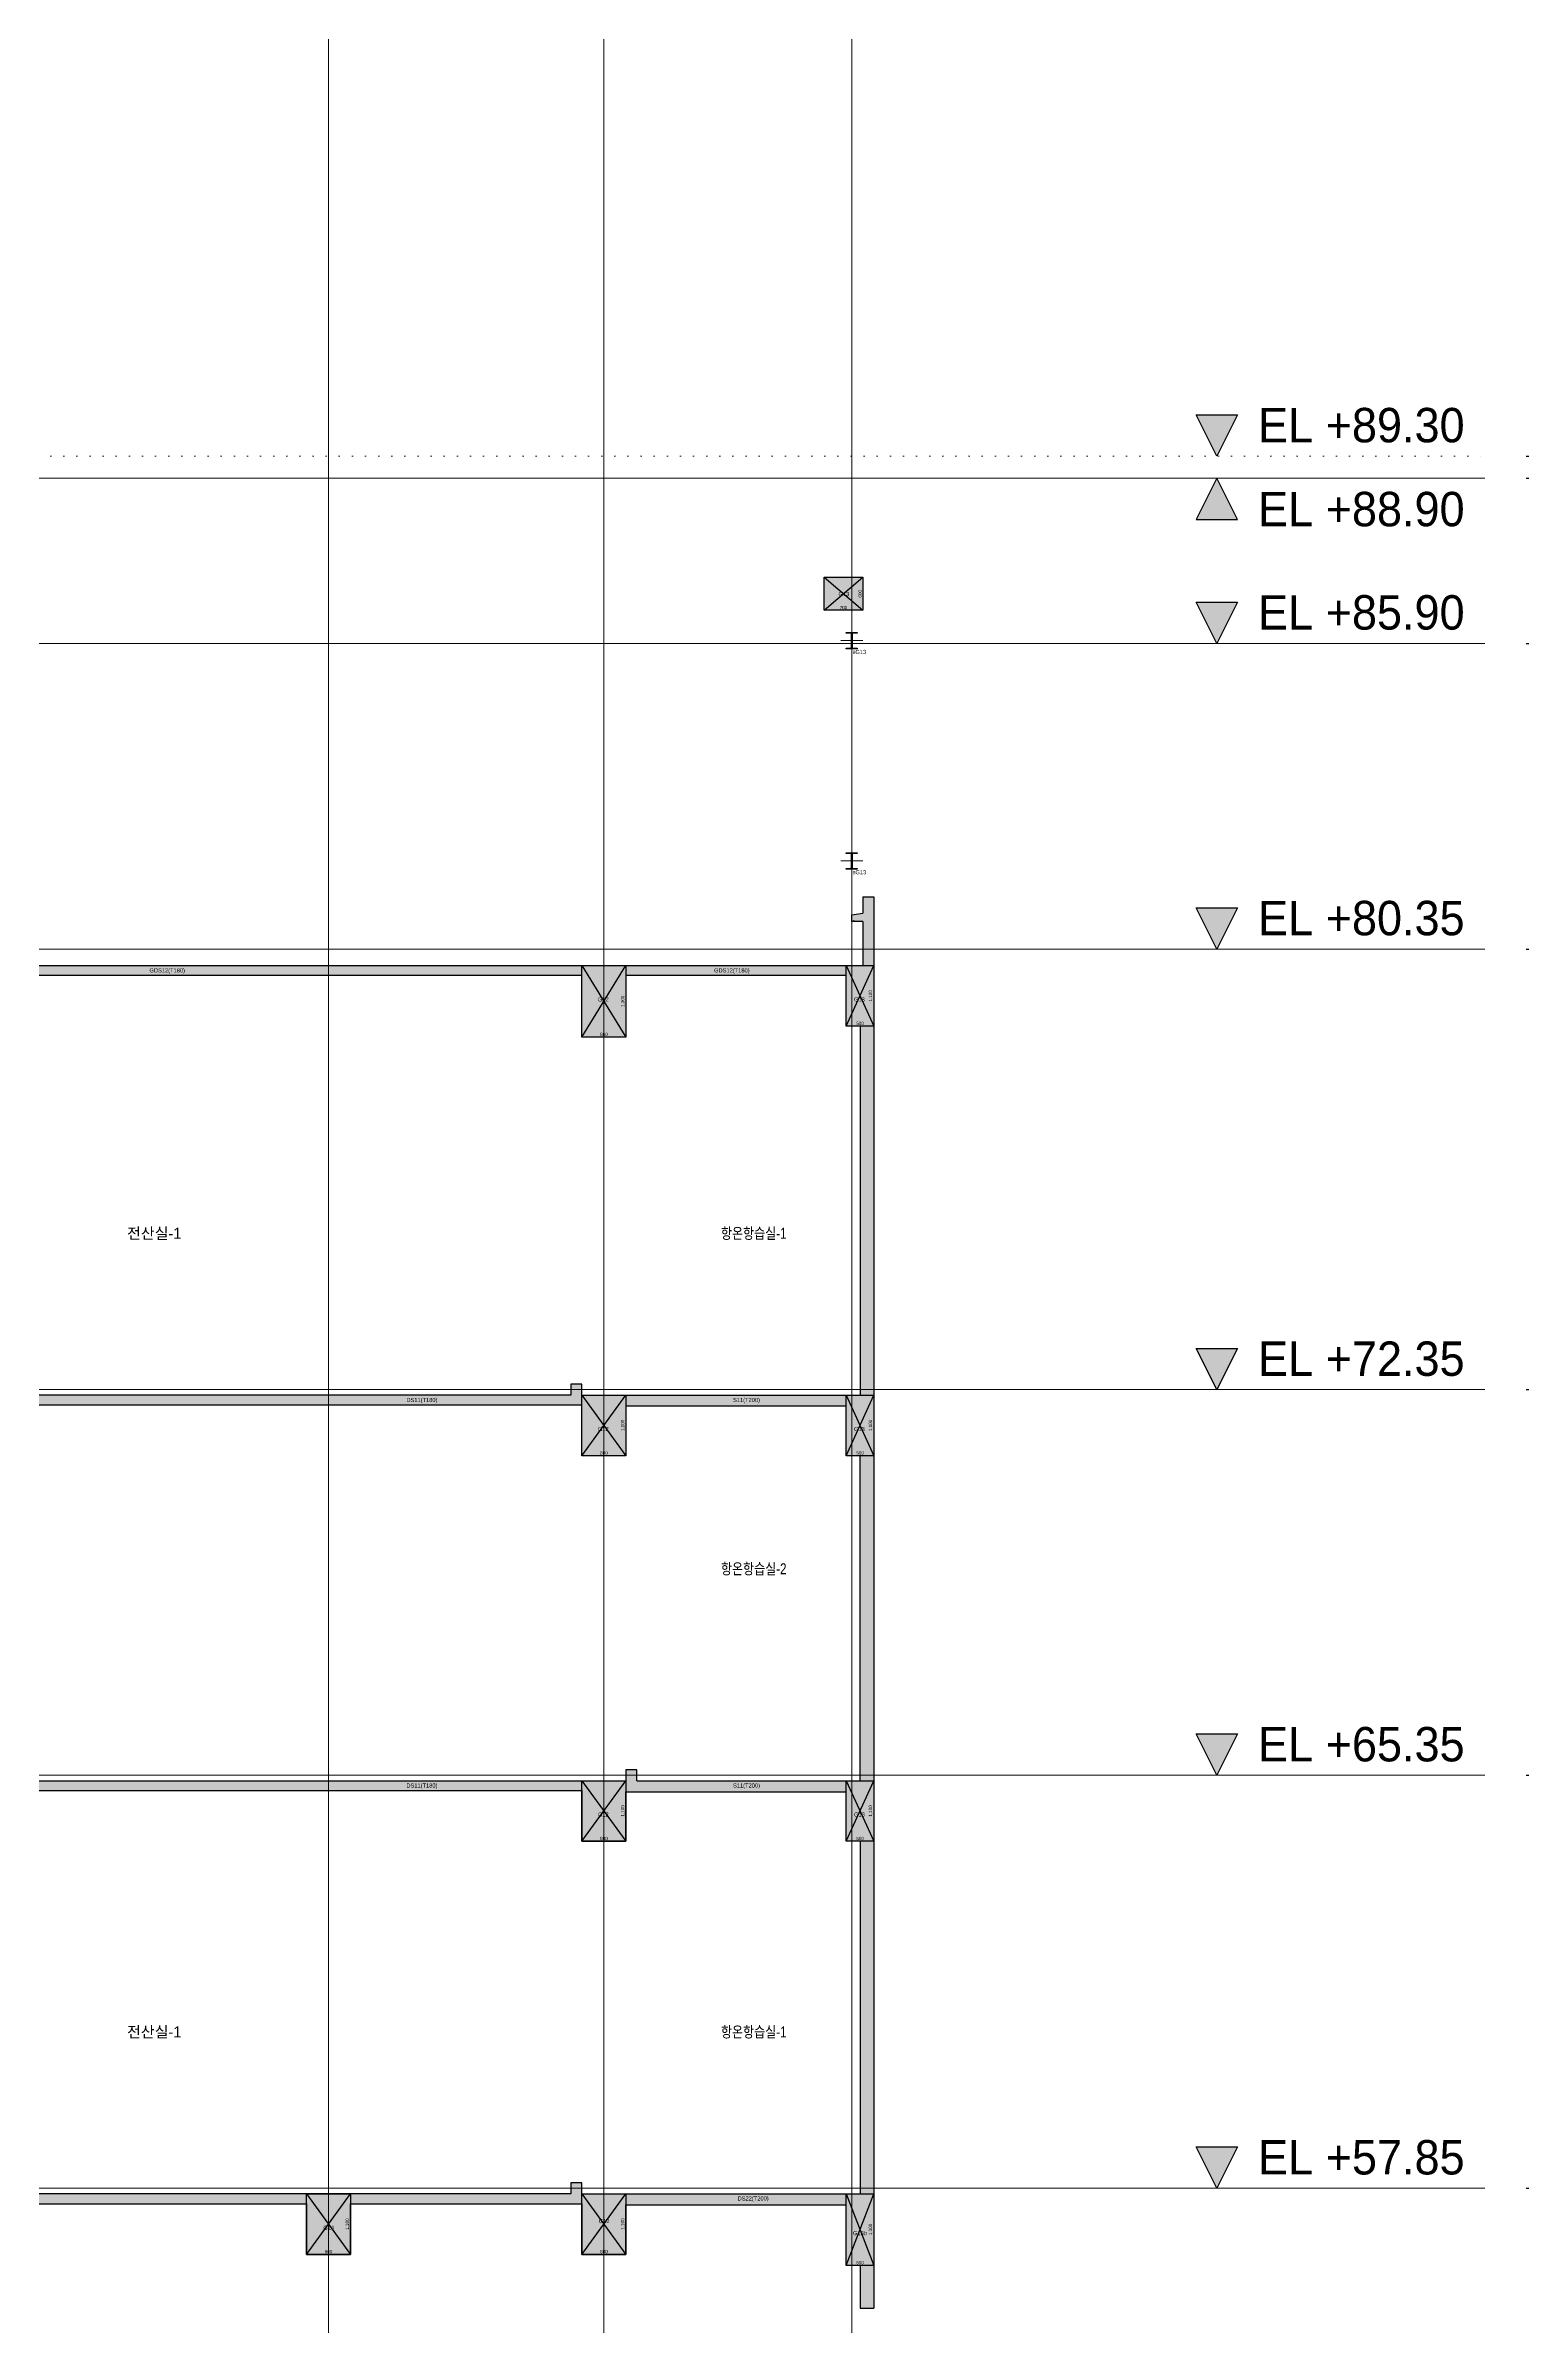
# Model space of a CAD drawing. Header units: millimetres. Extents: x 0 to 841000, y -4805 to 148500.
# Drawn here: x 354751 to 381564, y 50171 to 91582 of the extents above; entities that cross this region are included whole.
import ezdxf
from ezdxf.enums import TextEntityAlignment as Align

# ---------------------------------------------------------------- set-up
doc = ezdxf.new("R2010")
doc.units = ezdxf.units.MM
doc.header["$LTSCALE"] = 250
doc.linetypes.add('DOT', pattern=[6.35, 0, -6.35])
doc.layers.get('Defpoints').update_dxf_attribs({"color": 151})
for name, color, linetype in [('A-CON', 2, 'Continuous'), ('A-DIM', 7, 'Continuous'), ('A-SYM-LEVEL', 7, 'Continuous'), ('S-STEEL', 3, 'Continuous'), ('구조SOLID', 253, 'Continuous')]:
    doc.layers.add(name, color=color, linetype=linetype)
doc.layers.add('AS-HIDLINE', color=205, linetype='Continuous', plot=False)
doc.layers.add('NO-TEXT', color=150, linetype='Continuous', plot=False)
doc.layers.add('CEN', color=1, linetype='Continuous', lineweight=9)
doc.styles.add('Gdim', font='Dotum.ttf')
doc.styles.get("Standard").update_dxf_attribs({"font": 'Dotum.ttf'})
doc.dimstyles.new('G-Xdim', dxfattribs={"dimscale": 30, "dimtxt": 2, "dimasz": 1, "dimexe": 1.2, "dimexo": 1.2, "dimgap": 0, "dimtad": 1, "dimdec": 1, "dimdsep": 46, "dimlunit": 6, "dimtxsty": 'Gdim', "dimcen": 1, "dimse1": 1, "dimse2": 1, "dimsd1": 1, "dimsd2": 1, "dimclrd": 1, "dimclre": 1, "dimclrt": 256, "dimadec": 0, "dimazin": 0, "dimtfac": 1, "dimtdec": 1, "dimtix": 1, "dimtmove": 2, "dimatfit": 1, "dimfxl": 2, "dimtolj": 1, "dimlwd": -1, "dimlwe": -1, "dimarcsym": 0})
doc.dimstyles.new('Gdim250', dxfattribs={"dimscale": 250, "dimtxt": 3, "dimasz": 1.2, "dimexe": 2, "dimexo": 3, "dimgap": 1, "dimtad": 1, "dimdsep": 46, "dimlunit": 6, "dimtxsty": 'Standard', "dimblk1": '_CIDOT', "dimblk2": '_CIDOT', "dimsah": 1, "dimcen": 2.5, "dimdle": 2, "dimclrd": 1, "dimclre": 1, "dimclrt": 3, "dimazin": 2, "dimtfac": 1, "dimtix": 1, "dimtmove": 2, "dimatfit": 3, "dimldrblk": '_CIDOT', "dimfxl": 2, "dimtolj": 1, "dimtzin": 0, "dimarcsym": 0})

# ---------------------------------------------------------------- blocks, each defined once
blk = doc.blocks.new('*D222')
at = {"layer": 'Defpoints', "color": 0, "linetype": 'Continuous', "transparency": 16777216}
for p in [(-200, -1100), (300, -1080), (300, -1100)]:
    blk.add_point(p, dxfattribs=at)
at = {"layer": 'AS-HIDLINE', "linetype": 'Continuous', "transparency": 16777216, "insert": (50, -1050), "char_height": 60, "attachment_point": 5, "style": 'Gdim'}
blk.add_mtext('\\A1;500', dxfattribs=at)
blk = doc.blocks.new('*D223')
at = {"layer": 'Defpoints', "color": 0, "linetype": 'Continuous', "transparency": 16777216}
for p in [(300, 0), (280, 0), (300, -1100)]:
    blk.add_point(p, dxfattribs=at)
at = {"layer": 'AS-HIDLINE', "linetype": 'Continuous', "transparency": 16777216, "insert": (244, -550), "char_height": 60, "attachment_point": 5, "rotation": 90, "style": 'Gdim'}
blk.add_mtext('\\A1;1,100', dxfattribs=at)
blk = doc.blocks.new('*D184')
at = {"layer": 'Defpoints', "color": 0, "linetype": 'Continuous', "transparency": 16777216}
for p in [(-500, -1100), (300, -1080), (300, -1100)]:
    blk.add_point(p, dxfattribs=at)
at = {"layer": 'AS-HIDLINE', "linetype": 'Continuous', "transparency": 16777216, "insert": (-100, -1050), "char_height": 60, "attachment_point": 5, "style": 'Gdim'}
blk.add_mtext('\\A1;800', dxfattribs=at)
blk = doc.blocks.new('*D185')
at = {"layer": 'Defpoints', "color": 0, "linetype": 'Continuous', "transparency": 16777216}
for p in [(300, 0), (280, 0), (300, -1100)]:
    blk.add_point(p, dxfattribs=at)
at = {"layer": 'AS-HIDLINE', "linetype": 'Continuous', "transparency": 16777216, "insert": (244, -550), "char_height": 60, "attachment_point": 5, "rotation": 90, "style": 'Gdim'}
blk.add_mtext('\\A1;1,100', dxfattribs=at)
blk = doc.blocks.new('*D214')
at = {"layer": 'Defpoints', "color": 0, "linetype": 'Continuous', "transparency": 16777216}
for p in [(-200, -1300), (300, -1280), (300, -1300)]:
    blk.add_point(p, dxfattribs=at)
at = {"layer": 'AS-HIDLINE', "linetype": 'Continuous', "transparency": 16777216, "insert": (50, -1250), "char_height": 60, "attachment_point": 5, "style": 'Gdim'}
blk.add_mtext('\\A1;500', dxfattribs=at)
blk = doc.blocks.new('*D215')
at = {"layer": 'Defpoints', "color": 0, "linetype": 'Continuous', "transparency": 16777216}
for p in [(300, 0), (280, 0), (300, -1300)]:
    blk.add_point(p, dxfattribs=at)
at = {"layer": 'AS-HIDLINE', "linetype": 'Continuous', "transparency": 16777216, "insert": (244, -650), "char_height": 60, "attachment_point": 5, "rotation": 90, "style": 'Gdim'}
blk.add_mtext('\\A1;1,300', dxfattribs=at)
blk = doc.blocks.new('*D224')
at = {"layer": 'Defpoints', "color": 0, "linetype": 'Continuous', "transparency": 16777216}
for p in [(-500, -1300), (300, -1280), (300, -1300)]:
    blk.add_point(p, dxfattribs=at)
at = {"layer": 'AS-HIDLINE', "linetype": 'Continuous', "transparency": 16777216, "insert": (-100, -1250), "char_height": 60, "attachment_point": 5, "style": 'Gdim'}
blk.add_mtext('\\A1;800', dxfattribs=at)
blk = doc.blocks.new('*D225')
at = {"layer": 'Defpoints', "color": 0, "linetype": 'Continuous', "transparency": 16777216}
for p in [(300, 0), (280, 0), (300, -1300)]:
    blk.add_point(p, dxfattribs=at)
at = {"layer": 'AS-HIDLINE', "linetype": 'Continuous', "transparency": 16777216, "insert": (244, -650), "char_height": 60, "attachment_point": 5, "rotation": 90, "style": 'Gdim'}
blk.add_mtext('\\A1;1,300', dxfattribs=at)
blk = doc.blocks.new('A$C481fd194')
blk.add_hatch(color=256).paths.add_polyline_path([(375, 750), (-375, 750), (0, 0)])
blk.add_lwpolyline([(0, 0), (-375, 750), (375, 750), (0, 0)])
blk = doc.blocks.new('A$Cabe7c8e7')
at = {"layer": 'A-SYM-LEVEL'}
for p in [(-4868, 49200), (-4868, 45800), (-4868, 40250), (-4868, 32250), (-4868, 25250), (-4868, 17750)]:
    blk.add_blockref('A$C481fd194', p, dxfattribs=at)
at = {"layer": 'A-SYM-LEVEL', "xscale": -1, "rotation": 180}
blk.add_blockref('A$C481fd194', (-4868, 48800), dxfattribs=at)
at = {"layer": 'A-SYM-LEVEL', "style": 'Gdim'}
for s, p in [('EL +89.30', (-4118, 49450)), ('EL +88.90', (-4118, 47926)), ('EL +85.90', (-4118, 46050)), ('EL +80.35', (-4118, 40500)), ('EL +72.35', (-4118, 32500)), ('EL +65.35', (-4118, 25500)), ('EL +57.85', (-4118, 18000))]:
    blk.add_text(s, height=625, dxfattribs=at).set_placement(p)
blk = doc.blocks.new('_CIDOT')
at = {"color": 0, "linetype": 'ByBlock'}
blk.add_line((2, 0), (-1, 0), dxfattribs=at)
at = {"color": 0, "linetype": 'ByBlock', "const_width": 0.5}
blk.add_lwpolyline([(-0.25, 0, 1), (0.25, 0, 1)], format="xyb", close=True, dxfattribs=at)
blk = doc.blocks.new('*D73')
at = {"layer": 'A-DIM', "color": 1, "lineweight": -2, "transparency": 16777216}
for p, q in [((750, 0), (6618, 0)), ((6118, -300), (6118, -48900)), ((750, -49200), (6618, -49200))]:
    blk.add_line(p, q, dxfattribs=at)
at = {"layer": 'Defpoints', "color": 0, "transparency": 16777216}
for p in [(0, 0), (0, -49200), (6118, -49200)]:
    blk.add_point(p, dxfattribs=at)
at = {"layer": 'A-DIM', "color": 1, "lineweight": -2, "transparency": 16777216, "xscale": 299.9999999999998, "yscale": 299.9999999999998, "zscale": 299.9999999999998}
for p, rotation in [((6118, 0), 90), ((6118, -49200), 270)]:
    blk.add_blockref('_CIDOT', p, dxfattribs=dict(at, rotation=rotation))
at = {"layer": 'A-DIM', "color": 3, "transparency": 16777216, "insert": (5420, -24600), "char_height": 750, "attachment_point": 5, "rotation": 90}
blk.add_mtext('\\A1;49,200', dxfattribs=at)
blk = doc.blocks.new('*D74')
at = {"layer": 'A-DIM', "color": 1, "lineweight": -2, "transparency": 16777216}
for p, q in [((750, -31450), (4618, -31450)), ((4118, -40150), (4118, -31750)), ((750, -40450), (4618, -40450))]:
    blk.add_line(p, q, dxfattribs=at)
at = {"layer": 'Defpoints', "color": 0, "transparency": 16777216}
for p in [(0, -31450), (4118, -31450), (0, -40450)]:
    blk.add_point(p, dxfattribs=at)
at = {"layer": 'A-DIM', "color": 1, "lineweight": -2, "transparency": 16777216, "xscale": 299.9999999999998, "yscale": 299.9999999999998, "zscale": 299.9999999999998}
for p, rotation in [((4118, -31450), 90), ((4118, -40450), 270)]:
    blk.add_blockref('_CIDOT', p, dxfattribs=dict(at, rotation=rotation))
at = {"layer": 'A-DIM', "color": 3, "transparency": 16777216, "insert": (3420, -35950), "char_height": 750, "attachment_point": 5, "rotation": 90}
blk.add_mtext('\\A1;9,000', dxfattribs=at)
blk = doc.blocks.new('*D75')
at = {"layer": 'A-DIM', "color": 1, "lineweight": -2, "transparency": 16777216}
for p, q in [((750, -23950), (4618, -23950)), ((4118, -24250), (4118, -31150)), ((750, -31450), (4618, -31450))]:
    blk.add_line(p, q, dxfattribs=at)
at = {"layer": 'Defpoints', "color": 0, "transparency": 16777216}
for p in [(0, -23950), (0, -31450), (4118, -31450)]:
    blk.add_point(p, dxfattribs=at)
at = {"layer": 'A-DIM', "color": 1, "lineweight": -2, "transparency": 16777216, "xscale": 299.9999999999998, "yscale": 299.9999999999998, "zscale": 299.9999999999998}
for p, rotation in [((4118, -23950), 90), ((4118, -31450), 270)]:
    blk.add_blockref('_CIDOT', p, dxfattribs=dict(at, rotation=rotation))
at = {"layer": 'A-DIM', "color": 3, "transparency": 16777216, "insert": (3420, -27700), "char_height": 750, "attachment_point": 5, "rotation": 90}
blk.add_mtext('\\A1;7,500', dxfattribs=at)
blk = doc.blocks.new('*D76')
at = {"layer": 'A-DIM', "color": 1, "lineweight": -2, "transparency": 16777216}
for p, q in [((750, -16950), (4618, -16950)), ((4118, -23650), (4118, -17250)), ((750, -23950), (4618, -23950))]:
    blk.add_line(p, q, dxfattribs=at)
at = {"layer": 'Defpoints', "color": 0, "transparency": 16777216}
for p in [(0, -16950), (4118, -16950), (0, -23950)]:
    blk.add_point(p, dxfattribs=at)
at = {"layer": 'A-DIM', "color": 1, "lineweight": -2, "transparency": 16777216, "xscale": 299.9999999999998, "yscale": 299.9999999999998, "zscale": 299.9999999999998}
for p, rotation in [((4118, -16950), 90), ((4118, -23950), 270)]:
    blk.add_blockref('_CIDOT', p, dxfattribs=dict(at, rotation=rotation))
at = {"layer": 'A-DIM', "color": 3, "transparency": 16777216, "insert": (3420, -20450), "char_height": 750, "attachment_point": 5, "rotation": 90}
blk.add_mtext('\\A1;7,000', dxfattribs=at)
blk = doc.blocks.new('*D77')
at = {"layer": 'A-DIM', "color": 1, "lineweight": -2, "transparency": 16777216}
for p, q in [((750, -8950), (4618, -8950)), ((4118, -9250), (4118, -16650)), ((750, -16950), (4618, -16950))]:
    blk.add_line(p, q, dxfattribs=at)
at = {"layer": 'Defpoints', "color": 0, "transparency": 16777216}
for p in [(0, -8950), (0, -16950), (4118, -16950)]:
    blk.add_point(p, dxfattribs=at)
at = {"layer": 'A-DIM', "color": 1, "lineweight": -2, "transparency": 16777216, "xscale": 299.9999999999998, "yscale": 299.9999999999998, "zscale": 299.9999999999998}
for p, rotation in [((4118, -8950), 90), ((4118, -16950), 270)]:
    blk.add_blockref('_CIDOT', p, dxfattribs=dict(at, rotation=rotation))
at = {"layer": 'A-DIM', "color": 3, "transparency": 16777216, "insert": (3420, -12950), "char_height": 750, "attachment_point": 5, "rotation": 90}
blk.add_mtext('\\A1;8,000', dxfattribs=at)
blk = doc.blocks.new('*D78')
at = {"layer": 'A-DIM', "color": 1, "lineweight": -2, "transparency": 16777216}
for p, q in [((750, -3400), (4618, -3400)), ((4118, -8650), (4118, -3700)), ((750, -8950), (4618, -8950))]:
    blk.add_line(p, q, dxfattribs=at)
at = {"layer": 'Defpoints', "color": 0, "transparency": 16777216}
for p in [(0, -3400), (4118, -3400), (0, -8950)]:
    blk.add_point(p, dxfattribs=at)
at = {"layer": 'A-DIM', "color": 1, "lineweight": -2, "transparency": 16777216, "xscale": 299.9999999999998, "yscale": 299.9999999999998, "zscale": 299.9999999999998}
for p, rotation in [((4118, -3400), 90), ((4118, -8950), 270)]:
    blk.add_blockref('_CIDOT', p, dxfattribs=dict(at, rotation=rotation))
at = {"layer": 'A-DIM', "color": 3, "transparency": 16777216, "insert": (3420, -6175), "char_height": 750, "attachment_point": 5, "rotation": 90}
blk.add_mtext('\\A1;5,550', dxfattribs=at)
blk = doc.blocks.new('*D79')
at = {"layer": 'A-DIM', "color": 1, "lineweight": -2, "transparency": 16777216}
for p, q in [((4118, 300), (4118, 600)), ((750, 0), (4618, 0)), ((4118, 0), (4118, -400)), ((750, -400), (4618, -400)), ((4118, -700), (4118, -1000))]:
    blk.add_line(p, q, dxfattribs=at)
at = {"layer": 'Defpoints', "color": 0, "transparency": 16777216}
for p in [(0, 0), (0, -400), (4118, -400)]:
    blk.add_point(p, dxfattribs=at)
at = {"layer": 'A-DIM', "color": 1, "lineweight": -2, "transparency": 16777216, "xscale": 299.9999999999998, "yscale": 299.9999999999998, "zscale": 299.9999999999998}
for p, rotation in [((4118, 0), 270), ((4118, -400), 90)]:
    blk.add_blockref('_CIDOT', p, dxfattribs=dict(at, rotation=rotation))
at = {"layer": 'A-DIM', "color": 3, "transparency": 16777216, "insert": (3339, 699), "char_height": 750, "attachment_point": 5, "rotation": 90}
blk.add_mtext('\\A1;400', dxfattribs=at)
blk = doc.blocks.new('*D80')
at = {"layer": 'A-DIM', "color": 1, "lineweight": -2, "transparency": 16777216}
for p, q in [((4118, -100), (4118, 200)), ((750, -400), (4618, -400)), ((4118, -400), (4118, -3400)), ((750, -3400), (4618, -3400)), ((4118, -3700), (4118, -4000))]:
    blk.add_line(p, q, dxfattribs=at)
at = {"layer": 'Defpoints', "color": 0, "transparency": 16777216}
for p in [(0, -400), (0, -3400), (4118, -3400)]:
    blk.add_point(p, dxfattribs=at)
at = {"layer": 'A-DIM', "color": 1, "lineweight": -2, "transparency": 16777216, "xscale": 299.9999999999998, "yscale": 299.9999999999998, "zscale": 299.9999999999998}
for p, rotation in [((4118, -400), 270), ((4118, -3400), 90)]:
    blk.add_blockref('_CIDOT', p, dxfattribs=dict(at, rotation=rotation))
at = {"layer": 'A-DIM', "color": 3, "transparency": 16777216, "insert": (3420, -1900), "char_height": 750, "attachment_point": 5, "rotation": 90}
blk.add_mtext('\\A1;3,000', dxfattribs=at)
blk = doc.blocks.new('*D302')
at = {"layer": 'Defpoints', "color": 0, "linetype": 'Continuous', "transparency": 16777216}
for p in [(-650, -600), (50, -580), (50, -600)]:
    blk.add_point(p, dxfattribs=at)
at = {"layer": 'AS-HIDLINE', "linetype": 'Continuous', "transparency": 16777216, "insert": (-300, -550), "char_height": 60, "attachment_point": 5, "style": 'Gdim'}
blk.add_mtext('\\A1;700', dxfattribs=at)
blk = doc.blocks.new('*D303')
at = {"layer": 'Defpoints', "color": 0, "linetype": 'Continuous', "transparency": 16777216}
for p in [(50, 0), (30, 0), (50, -600)]:
    blk.add_point(p, dxfattribs=at)
at = {"layer": 'AS-HIDLINE', "linetype": 'Continuous', "transparency": 16777216, "insert": (0, -300), "char_height": 60, "attachment_point": 5, "rotation": 90, "style": 'Gdim'}
blk.add_mtext('\\A1;600', dxfattribs=at)
blk = doc.blocks.new('*U159')
blk.add_lwpolyline([(-22, 12, 0.414214), (-4, 30), (-4, 264, 0.414214), (-22, 282), (-100, 282), (-100, 294), (100, 294), (100, 282), (22, 282, 0.414214), (4, 264), (4, 30, 0.414214), (22, 12), (100, 12), (100, 0), (-100, 0), (-100, 12)], format="xyb", close=True)
blk = doc.blocks.new('*U109')
at = {"layer": 'AS-HIDLINE', "linetype": 'Continuous'}
for p, q in [((-200, -1100), (300, 0)), ((-200, 0), (300, -1100))]:
    blk.add_line(p, q, dxfattribs=at)
blk.add_lwpolyline([(-200, -1100), (-200, 0), (300, 0), (300, -1100)], close=True, dxfattribs=at)
dim = blk.add_linear_dim(base=(280.13, 0), p1=(300, -1100), p2=(300, 0), angle=90, dimstyle='G-Xdim', override={"dimtxsty": 'Gdim'}, dxfattribs=at)
dim.commit()
dim.dimension.update_dxf_attribs({"geometry": '*D223', "text_midpoint": (244.31, -550)})
dim = blk.add_linear_dim(base=(300, -1080.06), p1=(-200, -1100), p2=(300, -1100), dimstyle='G-Xdim', override={"dimtxsty": 'Gdim'}, dxfattribs=at)
dim.commit()
dim.dimension.update_dxf_attribs({"geometry": '*D222', "text_midpoint": (50, -1050.02)})
blk = doc.blocks.new('*U90')
at = {"layer": 'AS-HIDLINE', "linetype": 'Continuous'}
for p, q in [((-500, -1100), (300, 0)), ((-500, 0), (300, -1100))]:
    blk.add_line(p, q, dxfattribs=at)
blk.add_lwpolyline([(-500, -1100), (-500, 0), (300, 0), (300, -1100)], close=True, dxfattribs=at)
dim = blk.add_linear_dim(base=(280.13, 0), p1=(300, -1100), p2=(300, 0), angle=90, dimstyle='G-Xdim', override={"dimtxsty": 'Gdim'}, dxfattribs=at)
dim.commit()
dim.dimension.update_dxf_attribs({"geometry": '*D185', "text_midpoint": (244.31, -550)})
dim = blk.add_linear_dim(base=(300, -1080.06), p1=(-500, -1100), p2=(300, -1100), dimstyle='G-Xdim', override={"dimtxsty": 'Gdim'}, dxfattribs=at)
dim.commit()
dim.dimension.update_dxf_attribs({"geometry": '*D184', "text_midpoint": (-100, -1050.02)})
blk = doc.blocks.new('*U105')
at = {"layer": 'AS-HIDLINE', "linetype": 'Continuous'}
for p, q in [((-200, -1300), (300, 0)), ((-200, 0), (300, -1300))]:
    blk.add_line(p, q, dxfattribs=at)
blk.add_lwpolyline([(-200, -1300), (-200, 0), (300, 0), (300, -1300)], close=True, dxfattribs=at)
dim = blk.add_linear_dim(base=(280.13, 0), p1=(300, -1300), p2=(300, 0), angle=90, dimstyle='G-Xdim', override={"dimtxsty": 'Gdim'}, dxfattribs=at)
dim.commit()
dim.dimension.update_dxf_attribs({"geometry": '*D215', "text_midpoint": (244.31, -650)})
dim = blk.add_linear_dim(base=(300, -1280.06), p1=(-200, -1300), p2=(300, -1300), dimstyle='G-Xdim', override={"dimtxsty": 'Gdim'}, dxfattribs=at)
dim.commit()
dim.dimension.update_dxf_attribs({"geometry": '*D214', "text_midpoint": (50, -1250.02)})
blk = doc.blocks.new('*U110')
at = {"layer": 'AS-HIDLINE', "linetype": 'Continuous'}
for p, q in [((-500, -1300), (300, 0)), ((-500, 0), (300, -1300))]:
    blk.add_line(p, q, dxfattribs=at)
blk.add_lwpolyline([(-500, -1300), (-500, 0), (300, 0), (300, -1300)], close=True, dxfattribs=at)
dim = blk.add_linear_dim(base=(280.13, 0), p1=(300, -1300), p2=(300, 0), angle=90, dimstyle='G-Xdim', override={"dimtxsty": 'Gdim'}, dxfattribs=at)
dim.commit()
dim.dimension.update_dxf_attribs({"geometry": '*D225', "text_midpoint": (244.31, -650)})
dim = blk.add_linear_dim(base=(300, -1280.06), p1=(-500, -1300), p2=(300, -1300), dimstyle='G-Xdim', override={"dimtxsty": 'Gdim'}, dxfattribs=at)
dim.commit()
dim.dimension.update_dxf_attribs({"geometry": '*D224', "text_midpoint": (-100, -1250.02)})
blk = doc.blocks.new('A$Ca0ef00f6')
at = {"layer": 'A-DIM'}
dim = blk.add_linear_dim(base=(4117.6, -400), p1=(0, 0), p2=(0, -400), angle=90, dimstyle='Gdim250', override={"dimdec": 0}, dxfattribs=at)
dim.commit()
dim.dimension.update_dxf_attribs({"geometry": '*D79', "text_midpoint": (3339, 699.3), "dimtype": 128})
for base, p1, p2, angle, picture, middle in [((6117.6, -49200), (0, 0), (0, -49200), 90, '*D73', (5419.8, -24600)), ((4117.6, -3400), (0, -400), (0, -3400), 90, '*D80', (3419.8, -1900)), ((4117.6, -3400), (0, -8950), (0, -3400), 270, '*D78', (3419.8, -6175)), ((4117.6, -16950), (0, -8950), (0, -16950), 90, '*D77', (3419.8, -12950)), ((4117.6, -16950), (0, -23950), (0, -16950), 270, '*D76', (3419.8, -20450)), ((4117.6, -31450), (0, -23950), (0, -31450), 90, '*D75', (3419.8, -27700)), ((4117.6, -31450), (0, -40450), (0, -31450), 270, '*D74', (3419.8, -35950))]:
    dim = blk.add_linear_dim(base=base, p1=p1, p2=p2, angle=angle, dimstyle='Gdim250', override={"dimdec": 0}, dxfattribs=at)
    dim.commit()
    dim.dimension.update_dxf_attribs({"geometry": picture, "text_midpoint": middle})
blk = doc.blocks.new('*U151')
at = {"layer": 'AS-HIDLINE', "linetype": 'Continuous'}
for p, q in [((-650, -600), (50, 0)), ((-650, 0), (50, -600))]:
    blk.add_line(p, q, dxfattribs=at)
blk.add_lwpolyline([(-650, -600), (-650, 0), (50, 0), (50, -600)], close=True, dxfattribs=at)
dim = blk.add_linear_dim(base=(30.13, 0), p1=(50, -600), p2=(50, 0), angle=90, dimstyle='G-Xdim', override={"dimtxsty": 'Gdim'}, dxfattribs=at)
dim.commit()
dim.dimension.update_dxf_attribs({"geometry": '*D303', "text_midpoint": (0.09, -300)})
dim = blk.add_linear_dim(base=(50, -580.06), p1=(-650, -600), p2=(50, -600), dimstyle='G-Xdim', override={"dimtxsty": 'Gdim'}, dxfattribs=at)
dim.commit()
dim.dimension.update_dxf_attribs({"geometry": '*D302', "text_midpoint": (-300, -550.02)})

msp = doc.modelspace()

# ---------------------------------------------------------------- hatches: boundary and pattern name
at = {"layer": '구조SOLID', "transparency": 33554687}
h = msp.add_hatch(color=256, dxfattribs=at)
h.dxf.hatch_style = 1
h.paths.add_polyline_path([(349388.209, 52398.931), (359488.209, 52398.931), (359488.209, 51478.931), (360288.209, 51478.931), (360288.209, 52398.931), (364488.209, 52398.931), (364488.209, 51478.931), (365288.209, 51478.931), (365288.209, 52378.931), (369288.209, 52378.931), (369288.209, 51278.931), (369538.209, 51278.931), (369538.209, 50498.931), (369788.209, 50498.931), (369788.209, 76128.931), (369588.209, 76128.931), (369588.209, 75828.931), (369388.209, 75798.931), (369388.209, 75693.931), (369433.209, 75693.931), (369588.209, 75678.931), (369588.209, 74878.931), (343888.211, 74878.931), (343888.211, 75678.931), (344143.211, 75678.931), (344143.211, 75693.931), (344188.211, 75798.931), (343988.211, 75828.931), (343888.211, 75828.931), (343888.211, 81178.928), (343688.211, 81178.928), (343488.211, 81148.928), (343488.211, 81043.928), (343533.211, 81043.928), (343688.211, 81028.928), (343688.211, 80578.931), (328388.209, 80578.931), (328388.209, 81028.928), (328543.209, 81028.928), (328543.209, 81043.928), (328588.209, 81148.928), (328388.209, 81178.928), (328388.209, 81928.928), (328188.209, 81928.928), (328188.209, 75078.931), (327988.209, 75078.931), (327988.209, 51478.931), (328488.209, 51478.931), (328488.209, 52378.931), (332488.209, 52378.931), (332488.209, 51478.931), (333288.209, 51478.931), (333288.209, 52398.931), (337488.211, 52398.931), (337488.211, 51478.931), (338288.211, 51478.931), (338288.211, 52398.931), (348388.209, 52398.931), (348388.209, 51278.931), (349388.209, 51278.931)])
h.paths.add_polyline_path([(333488.209, 52578.931), (333488.209, 52778.931), (333288.209, 52778.931), (333288.209, 52578.931), (328238.209, 52578.931), (328238.209, 58978.931), (328488.209, 58978.931), (328488.209, 59878.931), (332488.209, 59878.931), (332488.209, 58978.931), (333288.209, 58978.931), (333288.209, 59898.931), (348388.209, 59898.931), (348388.209, 58778.931), (349388.209, 58778.931), (349388.209, 59898.931), (364488.209, 59898.931), (364488.209, 58978.931), (365288.209, 58978.931), (365288.209, 59878.931), (369288.209, 59878.931), (369288.209, 58978.931), (369538.209, 58978.931), (369538.209, 52578.931), (364488.209, 52578.931), (364488.209, 52778.931), (364288.209, 52778.931), (364288.209, 52578.931)], flags=16)
h.paths.add_polyline_path([(332488.209, 60078.931), (332488.209, 60278.931), (332288.209, 60278.931), (332288.209, 60078.931), (328238.209, 60078.931), (328238.209, 65978.931), (328488.209, 65978.931), (328488.209, 66878.931), (332488.209, 66878.931), (332488.209, 65978.931), (333288.209, 65978.931), (333288.209, 66898.931), (348388.209, 66898.931), (348388.209, 65778.931), (349388.209, 65778.931), (349388.209, 66898.931), (364488.209, 66898.931), (364488.209, 65978.931), (365288.209, 65978.931), (365288.209, 66878.931), (369288.209, 66878.931), (369288.209, 65978.931), (369538.209, 65978.931), (369538.209, 60078.931), (365488.209, 60078.931), (365488.209, 60278.931), (365288.209, 60278.931), (365288.209, 60078.931)], flags=16)
h.paths.add_polyline_path([(333488.209, 67078.931), (333488.209, 67278.931), (333288.209, 67278.931), (333288.209, 67078.931), (328238.209, 67078.931), (328238.209, 73778.931), (328488.209, 73778.931), (328488.209, 74898.931), (332488.209, 74898.931), (332488.209, 73778.931), (333288.209, 73778.931), (333288.209, 74898.931), (343588.211, 74898.931), (343588.211, 74178.931), (343888.211, 74178.931), (343888.211, 74698.931), (348388.209, 74698.931), (348388.209, 73578.931), (349388.209, 73578.931), (349388.209, 74698.931), (364488.209, 74698.931), (364488.209, 73578.931), (365288.209, 73578.931), (365288.209, 74698.931), (369288.209, 74698.931), (369288.209, 73778.931), (369538.209, 73778.931), (369538.209, 67078.931), (364488.209, 67078.931), (364488.209, 67278.931), (364288.209, 67278.931), (364288.209, 67078.931)], flags=16)
h.paths.add_polyline_path([(343688.211, 75078.931), (331923.209, 75078.931), (331923.209, 75278.931), (331723.209, 75278.931), (331723.209, 75078.931), (328388.209, 75078.931), (328388.209, 79678.931), (328788.209, 79678.931), (328788.209, 80428.931), (332538.209, 80428.931), (332538.209, 79678.931), (333238.209, 79678.931), (333238.209, 80428.931), (343288.211, 80428.931), (343288.211, 79678.931), (343688.211, 79678.931)], flags=16)
h = msp.add_hatch(color=256, dxfattribs=at)
h.dxf.hatch_style = 1
h.paths.add_polyline_path([(369588.206, 81928.932), (368888.206, 81928.932), (368888.206, 81328.932), (369588.206, 81328.932)])

# ---------------------------------------------------------------- linework, layer by layer
at = {"layer": 'A-CON'}
for p, q in [((368888.206, 81328.932), (368888.206, 81928.932)), ((368888.206, 81928.932), (369588.206, 81928.932)), ((369588.206, 81928.932), (369588.206, 81328.932)), ((369588.206, 81328.932), (368888.206, 81328.932)), ((369388.209, 75798.931), (369588.209, 75828.931)), ((369388.209, 75678.931), (369388.209, 75798.931)), ((369588.209, 76128.931), (369588.209, 75828.931)), ((369588.209, 76128.931), (369788.209, 76128.931)), ((369788.209, 76128.931), (369788.209, 50498.931)), ((369418.209, 75678.931), (369388.209, 75678.931)), ((369433.209, 75693.931), (369418.209, 75693.931)), ((369418.209, 75693.931), (369418.209, 75678.931)), ((369433.209, 75678.931), (369433.209, 75693.931)), ((369588.209, 75678.931), (369433.209, 75678.931)), ((369588.209, 75678.931), (369588.209, 74878.931)), ((343888.211, 74878.931), (369588.209, 74878.931)), ((364488.209, 74698.931), (349388.209, 74698.931)), ((364488.209, 73578.931), (364488.209, 74698.931)), ((369288.209, 74698.931), (365288.209, 74698.931)), ((365288.209, 74698.931), (365288.209, 73578.931)), ((369288.209, 73778.931), (369288.209, 74698.931)), ((369538.209, 73778.931), (369288.209, 73778.931)), ((369538.209, 73778.931), (369538.209, 67078.931)), ((365288.209, 73578.931), (364488.209, 73578.931)), ((364488.209, 67278.931), (364288.209, 67278.931)), ((364288.209, 67278.931), (364288.209, 67078.931)), ((364488.209, 67078.931), (364488.209, 67278.931)), ((364288.209, 67078.931), (333488.209, 67078.931)), ((364488.209, 66898.931), (349388.209, 66898.931)), ((364488.209, 67078.931), (369538.209, 67078.931)), ((364488.209, 65978.931), (364488.209, 66898.931)), ((369288.209, 66878.931), (365288.209, 66878.931)), ((365288.209, 66878.931), (365288.209, 65978.931)), ((369288.209, 65978.931), (369288.209, 66878.931)), ((365288.209, 65978.931), (364488.209, 65978.931)), ((369538.209, 65978.931), (369288.209, 65978.931)), ((369538.209, 60078.931), (369538.209, 65978.931)), ((332488.209, 60078.931), (365288.209, 60078.931)), ((365488.209, 60278.931), (365288.209, 60278.931)), ((365288.209, 60278.931), (365288.209, 60078.931)), ((365488.209, 60078.931), (365488.209, 60278.931)), ((365488.209, 60078.931), (369538.209, 60078.931)), ((349388.209, 59898.931), (364488.209, 59898.931)), ((364488.209, 59898.931), (364488.209, 58978.931)), ((365288.209, 59878.931), (369288.209, 59878.931)), ((365288.209, 58978.931), (365288.209, 59878.931)), ((369288.209, 58978.931), (369288.209, 59878.931)), ((364488.209, 58978.931), (365288.209, 58978.931)), ((369538.209, 58978.931), (369288.209, 58978.931)), ((369538.209, 58978.931), (369538.209, 52578.931)), ((364488.209, 52778.931), (364288.209, 52778.931)), ((364288.209, 52778.931), (364288.209, 52578.931)), ((364488.209, 52578.931), (364488.209, 52778.931)), ((364288.209, 52578.931), (333488.209, 52578.931)), ((349388.209, 52398.931), (359488.209, 52398.931)), ((359488.209, 52398.931), (359488.209, 51478.931)), ((360288.209, 52398.931), (364488.209, 52398.931)), ((360288.209, 51478.931), (360288.209, 52398.931)), ((364488.209, 52578.931), (369538.209, 52578.931)), ((364488.209, 52398.931), (364488.209, 51478.931)), ((365288.209, 52378.931), (369288.209, 52378.931)), ((365288.209, 51478.931), (365288.209, 52378.931)), ((369288.209, 51278.931), (369288.209, 52378.931)), ((359488.209, 51478.931), (360288.209, 51478.931)), ((364488.209, 51478.931), (365288.209, 51478.931)), ((369538.209, 51278.931), (369288.209, 51278.931)), ((369538.209, 51278.931), (369538.209, 50498.931)), ((369538.209, 50498.931), (369788.209, 50498.931))]:
    msp.add_line(p, q, dxfattribs=at)
at = {"layer": 'CEN'}
for p, q in [((359888.209, 105175.547), (359888.209, 23234.416)), ((364888.209, 105175.547), (364888.209, 23234.416)), ((369388.209, 105175.547), (369388.209, 23234.416)), ((369388.209, 104995.825), (369388.209, 23234.416)), ((324588.209, 83728.931), (380882.413, 83728.931)), ((369188.209, 80778.931), (369588.209, 80778.931)), ((324588.209, 80728.931), (380882.413, 80728.931)), ((369188.209, 76778.931), (369588.209, 76778.931)), ((324588.209, 75178.931), (380882.413, 75178.931)), ((324588.209, 67178.931), (380882.413, 67178.931)), ((324588.209, 60178.931), (380882.413, 60178.931)), ((324588.209, 52678.931), (380882.413, 52678.931))]:
    msp.add_line(p, q, dxfattribs=at)
at = {"layer": 'CEN', "color": 11, "linetype": 'DOT', "ltscale": 0.15}
msp.add_line((324588.209, 84128.931), (380882.413, 84128.931), dxfattribs=at)

# ---------------------------------------------------------------- block references
at = {"layer": 'A-DIM'}
msp.add_blockref('A$Ca0ef00f6', (380882.413, 84128.931), dxfattribs=at)
at = {"layer": 'A-SYM-LEVEL'}
msp.add_blockref('A$Cabe7c8e7', (380882.413, 34928.931), dxfattribs=at)
at = {"layer": 'AS-HIDLINE', "linetype": 'Continuous'}
for name, p in [('*U151', (369538.206, 81928.932)), ('*U110', (364988.209, 74878.931)), ('*U109', (369488.209, 74878.931)), ('*U90', (364988.209, 67078.931)), ('*U109', (369488.209, 67078.931)), ('*U90', (364988.209, 60078.931)), ('*U109', (369488.209, 60078.931)), ('*U90', (359988.209, 52578.931)), ('*U90', (364988.209, 52578.931)), ('*U105', (369488.209, 52578.931))]:
    msp.add_blockref(name, p, dxfattribs=at)
at = {"layer": 'S-STEEL', "rotation": 180}
for p in [(369388.209, 80925.931), (369388.209, 76925.931)]:
    msp.add_blockref('*U159', p, dxfattribs=at)

# ---------------------------------------------------------------- texts
at = {"layer": 'AS-HIDLINE', "linetype": 'Continuous', "style": 'Gdim'}
for s, p in [('G13', (369244.46, 81623.75)), ('sG13', (369526.503, 80573.78)), ('sG13', (369526.503, 76573.78)), ('GDS12(T180)', (356958.882, 74791.034)), ('GDS12(T180)', (367210.509, 74791.034)), ('G12', (364876.503, 74264.014)), ('G13', (369526.503, 74264.014)), ('DS11(T180)', (361583.353, 66991.382)), ('S11(T200)', (367476.505, 66991.382)), ('G12', (364876.503, 66464.014)), ('G13', (369526.503, 66464.014)), ('DS11(T180)', (361583.353, 59991.382)), ('S11(T200)', (367476.505, 59991.382)), ('G12', (364876.503, 59464.014)), ('G13', (369526.503, 59464.014)), ('DS22(T200)', (367597.319, 52493.734)), ('G14', (359890.576, 51960.643)), ('G12', (364890.576, 52083.014)), ('G13b', (369537.337, 51864.014))]:
    msp.add_text(s, height=75, dxfattribs=at).set_placement(p, align=Align.MIDDLE_CENTER)
at = {"layer": 'NO-TEXT', "style": 'Gdim'}
for p in [(356722.033, 70020.767), (356722.033, 55520.767)]:
    msp.add_text('전산실-1', height=200, dxfattribs=at).set_placement(p, align=Align.MIDDLE)
at = {"layer": 'NO-TEXT', "style": 'Gdim', "width": 0.8}
for s, p in [('항온항습실-1', (367607.539, 70020.767)), ('항온항습실-2', (367607.539, 63929.342)), ('항온항습실-1', (367607.539, 55520.767))]:
    msp.add_text(s, height=200, dxfattribs=at).set_placement(p, align=Align.MIDDLE)

doc.saveas('drawing.dxf')
